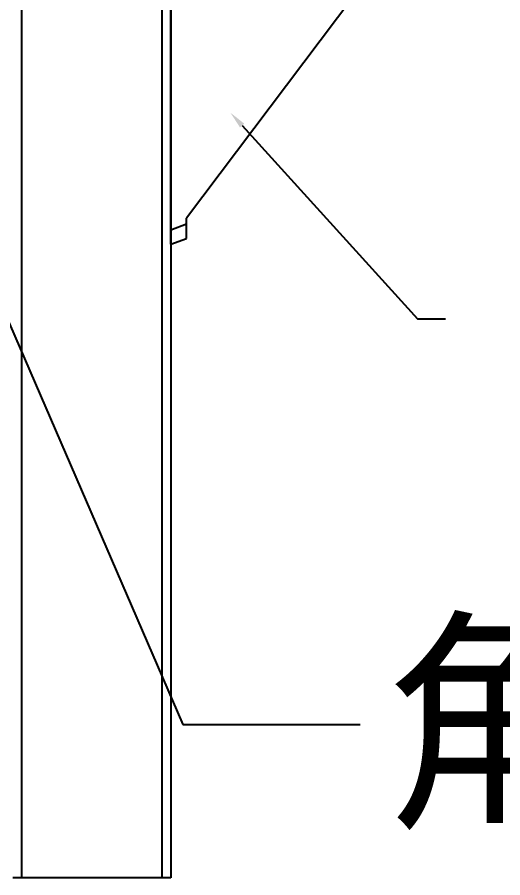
# Model space of a CAD drawing. Extents: x 815029915 to 815825525, y 579155098 to 579748855.
# Drawn here: x 815617576 to 815618282, y 579327847 to 579329097 of the extents above; entities that cross this region are included whole.
import ezdxf

# ---------------------------------------------------------------- set-up
doc = ezdxf.new("R2010")
doc.units = 0
doc.header["$LTSCALE"] = 100
doc.header["$MEASUREMENT"] = 0
doc.layers.add('11122', color=7, linetype='Continuous')
doc.styles.add('六院', font='', dxfattribs={"width": 0.8})
doc.styles.get('六院').set_extended_font_data('SimSun')

msp = doc.modelspace()

# ---------------------------------------------------------------- linework, layer by layer
at = {"color": 0, "linetype": 'Continuous'}
for p, q in [((815617582.6, 579331245.9), (815617582.6, 579327846.5)), ((815617786.6, 579331245.9), (815617786.6, 579327846.5)), ((815617799.4, 579331245.9), (815617799.4, 579327846.5)), ((815617799.4, 579328767), (815617799.4, 579329237.9)), ((815618071.9, 579329135.9), (815617822.3, 579328804.8)), ((815617822.3, 579328796.1), (815617799.4, 579328787.4)), ((815617822.3, 579328775.4), (815617822.3, 579328804.8)), ((815617799.4, 579328767), (815617822.3, 579328775.4)), ((815617799.4, 579327846.5), (815617569.9, 579327846.5))]:
    msp.add_line(p, q, dxfattribs=at)
at = {"color": 4, "linetype": 'ByBlock', "lineweight": -2}
for p, q in [((815618158, 579328658.8), (815618199, 579328658.8)), ((815617816.9, 579328069.1), (815618074.8, 579328069.1))]:
    msp.add_line(p, q, dxfattribs=at)
for points in [[(815617903.3, 579328939.4), (815618158, 579328658.8)], [(815617534.9, 579328719.6), (815617816.9, 579328069.1)]]:
    msp.add_lwpolyline(points, dxfattribs=at)
at = {"color": 4}
msp.add_solid([(815617900.2, 579328936.6), (815617886.3, 579328958.1), (815617906.4, 579328942.2)], dxfattribs=at)

# ---------------------------------------------------------------- texts
at = {"layer": '11122', "insert": (815618108.6, 579328197.9), "char_height": 252, "width": 1892.207, "attachment_point": 1, "style": '六院'}
msp.add_mtext('{\\W0.9;角配件}', dxfattribs=at)

doc.saveas('drawing.dxf')
